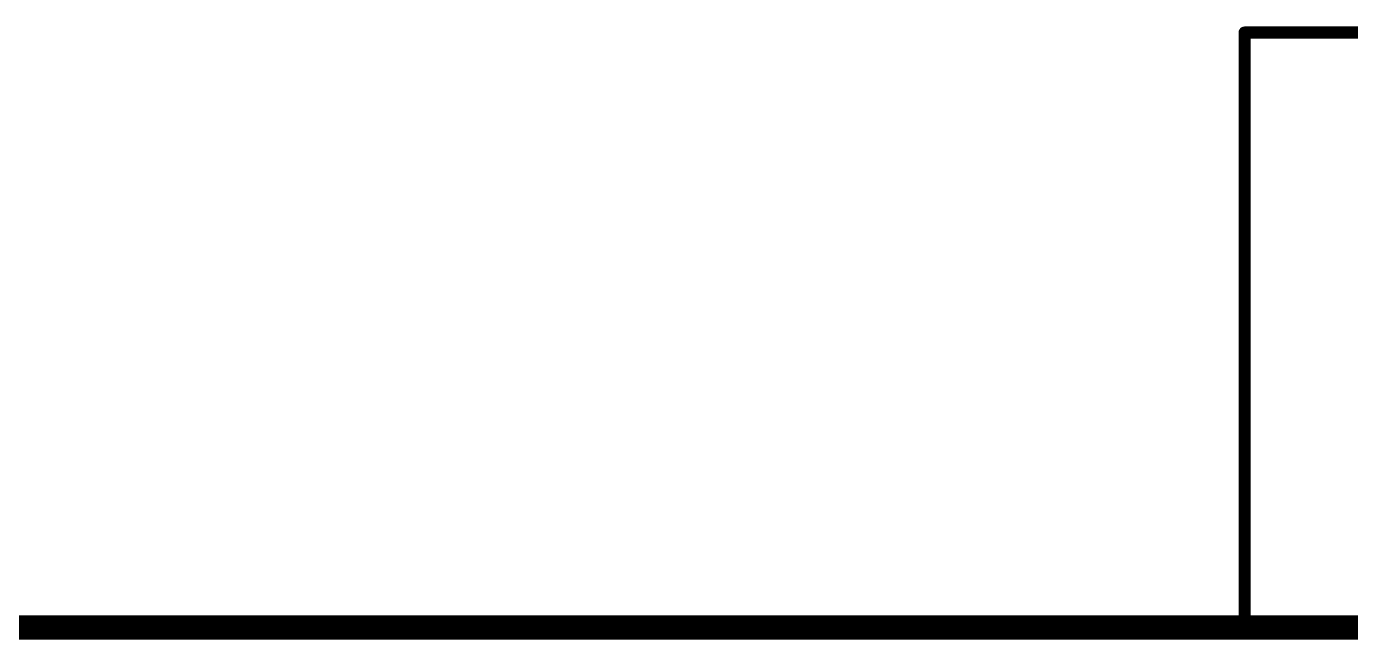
# Model space of a CAD drawing. Header units: millimetres. Extents: x -0.15 to 3.79, y -0.54 to 3.26.
# Drawn here: x 0.906 to 1.452, y 3.007 to 3.26 of the extents above; entities that cross this region are included whole.
import ezdxf

# ---------------------------------------------------------------- set-up
doc = ezdxf.new("R2010")
doc.units = ezdxf.units.MM
doc.header["$MEASUREMENT"] = 0
doc.layers.add('Mechanical2', color=216, linetype='Continuous')
doc.layers.add('TopOverlay', color=2, linetype='Continuous')

# ---------------------------------------------------------------- blocks, each defined once
blk = doc.blocks.new('41_SMD_M______57')
at = {"layer": 'TopOverlay', "const_width": 0.005}
for points in [[(-0.35809, 0.40331), (-0.35809, 0.64701)], [(-0.35809, 0.64701), (0.35791, 0.64701)], [(-0.35809, 0.40331), (0.35771, 0.40331)]]:
    blk.add_lwpolyline(points, dxfattribs=at)
at = {"layer": 'TopOverlay', "const_width": 0.0025}
for points in [[(-0.35934, 0.64701, 1), (-0.35684, 0.64701, 1)], [(-0.35934, 0.64701, 1), (-0.35684, 0.64701, 1)], [(-0.35934, 0.40331, 1), (-0.35684, 0.40331, 1)], [(-0.35934, 0.40331, 1), (-0.35684, 0.40331, 1)]]:
    blk.add_lwpolyline(points, format="xyb", close=True, dxfattribs=at)

msp = doc.modelspace()

# ---------------------------------------------------------------- linework, layer by layer
at = {"layer": 'Mechanical2', "const_width": 0.01}
msp.add_lwpolyline([(-0.10827, 3.01181), (3.75, 3.01181)], dxfattribs=at)

# ---------------------------------------------------------------- block references
msp.add_blockref('41_SMD_M______57', (1.76651, 2.61039))

doc.saveas('drawing.dxf')
